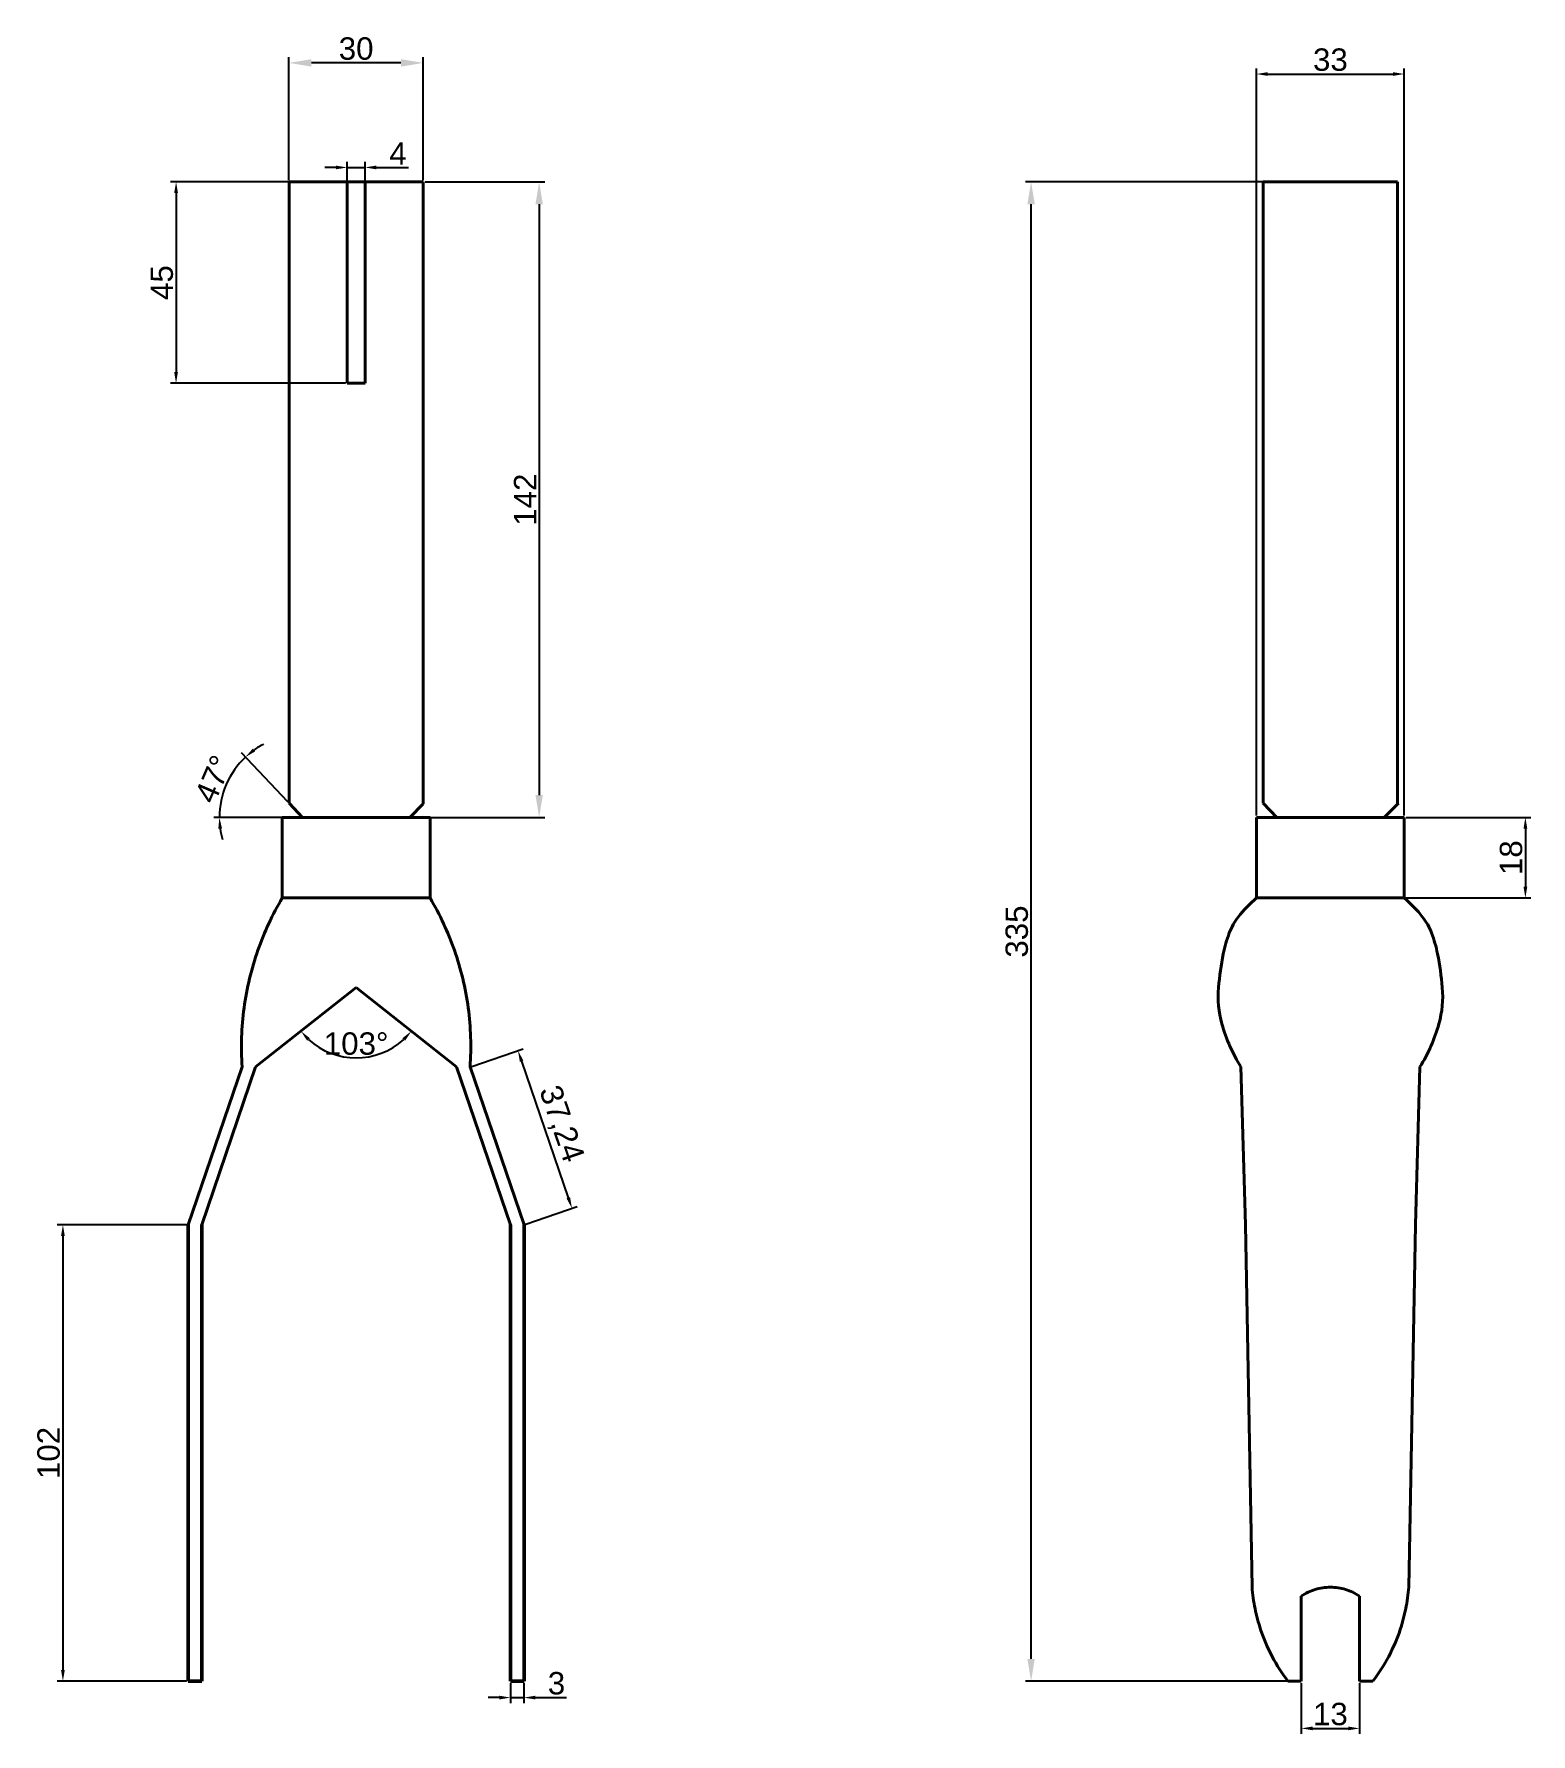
# Model space of a CAD drawing. Header units: millimetres. Extents: x 20 to 3376, y 10 to 3906.
# Drawn here: x 3041.7 to 3376.1, y 3526.3 to 3906.2 of the extents above; entities outside this region: 1.
import ezdxf
from ezdxf.enums import TextEntityAlignment as Align

# ---------------------------------------------------------------- set-up
doc = ezdxf.new("R2010")
doc.units = ezdxf.units.MM
for name, color, linetype in [('Aristas', 3, 'Continuous'), ('Cotas', 3, 'Continuous'), ('Perfil', 4, 'Continuous')]:
    doc.layers.add(name, color=color, linetype=linetype)
doc.styles.get("Standard").update_dxf_attribs({"font": 'arial.ttf', "height": 5})
doc.dimstyles.new('ISO-25', dxfattribs={"dimtxt": 5, "dimasz": 2.5, "dimexe": 1.25, "dimexo": 0.4, "dimtad": 1, "dimtxsty": 'Standard', "dimcen": 2.5, "dimadec": 0, "dimazin": 0, "dimtfac": 1, "dimtmove": 0, "dimatfit": 3, "dimfxl": 1, "dimarcsym": 0})

# ---------------------------------------------------------------- blocks, each defined once
blk = doc.blocks.new('*D0')
at = {"layer": 'Cotas', "color": 0, "lineweight": -2, "transparency": 16777216}
for p, q in [((3129.06, 3873.13), (3155.8, 3873.13)), ((3154.55, 3868.13), (3154.55, 3736.13)), ((3129.06, 3731.13), (3155.8, 3731.13))]:
    blk.add_line(p, q, dxfattribs=at)
at = {"layer": 'Cotas', "color": 0, "transparency": 16777216}
for points in [[(3153.72, 3868.13), (3155.38, 3868.13), (3154.55, 3873.13)], [(3153.72, 3736.13), (3155.38, 3736.13), (3154.55, 3731.13)]]:
    blk.add_solid(points, dxfattribs=at)
at = {"layer": 'Defpoints', "color": 0, "transparency": 16777216}
for p in [(3128.66, 3873.13), (3128.66, 3731.13), (3154.55, 3731.13)]:
    blk.add_point(p, dxfattribs=at)
at = {"layer": 'Cotas', "color": 0, "transparency": 16777216, "insert": (3151.41, 3802.13), "char_height": 5, "attachment_point": 5, "rotation": 90}
blk.add_mtext('142', dxfattribs=at)
blk = doc.blocks.new('*D1')
at = {"layer": 'Cotas', "color": 0, "lineweight": -2, "transparency": 16777216}
for p, q in [((3098.66, 3873.53), (3098.66, 3900.96)), ((3128.66, 3873.53), (3128.66, 3900.96)), ((3123.66, 3899.71), (3103.66, 3899.71))]:
    blk.add_line(p, q, dxfattribs=at)
at = {"layer": 'Cotas', "color": 0, "transparency": 16777216}
for points in [[(3103.66, 3900.54), (3103.66, 3898.88), (3098.66, 3899.71)], [(3123.66, 3900.54), (3123.66, 3898.88), (3128.66, 3899.71)]]:
    blk.add_solid(points, dxfattribs=at)
at = {"layer": 'Defpoints', "color": 0, "transparency": 16777216}
for p in [(3098.66, 3899.71), (3098.66, 3873.13), (3128.66, 3873.13)]:
    blk.add_point(p, dxfattribs=at)
at = {"layer": 'Cotas', "color": 0, "transparency": 16777216, "insert": (3113.66, 3902.89), "char_height": 5, "attachment_point": 5}
blk.add_mtext('30', dxfattribs=at)
blk = doc.blocks.new('*D2')
at = {"layer": 'Cotas', "color": 0, "lineweight": -2, "transparency": 16777216}
for p, q in [((3324.42, 3873.13), (3263.2, 3873.13)), ((3264.45, 3543.13), (3264.45, 3868.13)), ((3324.42, 3538.13), (3263.2, 3538.13))]:
    blk.add_line(p, q, dxfattribs=at)
at = {"layer": 'Cotas', "color": 0, "transparency": 16777216}
for points in [[(3263.62, 3868.13), (3265.28, 3868.13), (3264.45, 3873.13)], [(3263.62, 3543.13), (3265.28, 3543.13), (3264.45, 3538.13)]]:
    blk.add_solid(points, dxfattribs=at)
at = {"layer": 'Defpoints', "color": 0, "transparency": 16777216}
for p in [(3264.45, 3873.13), (3324.82, 3873.13), (3324.82, 3538.13)]:
    blk.add_point(p, dxfattribs=at)
at = {"layer": 'Cotas', "color": 0, "transparency": 16777216, "insert": (3261.27, 3705.63), "char_height": 5, "attachment_point": 5, "rotation": 90}
blk.add_mtext('335', dxfattribs=at)
blk = doc.blocks.new('*D3')
at = {"layer": 'Cotas', "color": 0, "lineweight": -2, "transparency": 16777216}
for p, q in [((3314.82, 3731.53), (3314.82, 3898.48)), ((3317.32, 3897.23), (3345.32, 3897.23)), ((3347.82, 3731.53), (3347.82, 3898.48))]:
    blk.add_line(p, q, dxfattribs=at)
at = {"layer": 'Cotas', "color": 0, "transparency": 16777216}
for points in [[(3317.32, 3897.64), (3317.32, 3896.81), (3314.82, 3897.23)], [(3345.32, 3897.64), (3345.32, 3896.81), (3347.82, 3897.23)]]:
    blk.add_solid(points, dxfattribs=at)
at = {"layer": 'Defpoints', "color": 0, "transparency": 16777216}
for p in [(3347.82, 3897.23), (3314.82, 3731.13), (3347.82, 3731.13)]:
    blk.add_point(p, dxfattribs=at)
at = {"layer": 'Cotas', "color": 0, "transparency": 16777216, "insert": (3331.32, 3900.41), "char_height": 5, "attachment_point": 5}
blk.add_mtext('33', dxfattribs=at)
blk = doc.blocks.new('*D4')
at = {"layer": 'Cotas', "color": 0, "lineweight": -2, "transparency": 16777216}
for p, q in [((3348.22, 3731.13), (3376.13, 3731.13)), ((3374.88, 3728.63), (3374.88, 3715.63)), ((3348.22, 3713.13), (3376.13, 3713.13))]:
    blk.add_line(p, q, dxfattribs=at)
at = {"layer": 'Cotas', "color": 0, "transparency": 16777216}
for points in [[(3374.46, 3728.63), (3375.3, 3728.63), (3374.88, 3731.13)], [(3374.46, 3715.63), (3375.3, 3715.63), (3374.88, 3713.13)]]:
    blk.add_solid(points, dxfattribs=at)
at = {"layer": 'Defpoints', "color": 0, "transparency": 16777216}
for p in [(3347.82, 3731.13), (3347.82, 3713.13), (3374.88, 3713.13)]:
    blk.add_point(p, dxfattribs=at)
at = {"layer": 'Cotas', "color": 0, "transparency": 16777216, "insert": (3371.7, 3722.13), "char_height": 5, "attachment_point": 5, "rotation": 90}
blk.add_mtext('18', dxfattribs=at)
blk = doc.blocks.new('*D5')
at = {"layer": 'Cotas', "color": 0, "lineweight": -2, "transparency": 16777216}
for p, q in [((3148.16, 3537.73), (3148.16, 3533.22)), ((3151.16, 3537.73), (3151.16, 3533.22)), ((3145.66, 3534.47), (3143.16, 3534.47)), ((3148.16, 3534.47), (3151.16, 3534.47)), ((3153.66, 3534.47), (3160.69, 3534.47))]:
    blk.add_line(p, q, dxfattribs=at)
at = {"layer": 'Cotas', "color": 0, "transparency": 16777216}
for points in [[(3145.66, 3534.89), (3145.66, 3534.06), (3148.16, 3534.47)], [(3153.66, 3534.89), (3153.66, 3534.06), (3151.16, 3534.47)]]:
    blk.add_solid(points, dxfattribs=at)
at = {"layer": 'Defpoints', "color": 0, "transparency": 16777216}
for p in [(3148.16, 3538.13), (3151.16, 3538.13), (3151.16, 3534.47)]:
    blk.add_point(p, dxfattribs=at)
at = {"layer": 'Cotas', "color": 0, "transparency": 16777216, "insert": (3158.42, 3537.65), "char_height": 5, "attachment_point": 5}
blk.add_mtext('3', dxfattribs=at)
blk = doc.blocks.new('*D6')
at = {"layer": 'Cotas', "color": 0, "lineweight": -2, "transparency": 16777216}
blk.add_arc((3113.66, 3693.13), 15.74, 227.455, 312.545, dxfattribs=at)
at = {"layer": 'Cotas', "color": 0, "transparency": 16777216}
for points in [[(3102.71, 3681.25), (3103.32, 3681.81), (3101.32, 3683.36)], [(3124, 3681.81), (3124.61, 3681.25), (3126.01, 3683.36)]]:
    blk.add_solid(points, dxfattribs=at)
at = {"layer": 'Defpoints', "color": 0, "transparency": 16777216}
for p in [(3113.66, 3693.13), (3113.66, 3693.13), (3109, 3678.09), (3091.21, 3675.37), (3136.11, 3675.37)]:
    blk.add_point(p, dxfattribs=at)
at = {"layer": 'Cotas', "color": 0, "transparency": 16777216, "insert": (3113.66, 3680.57), "char_height": 5, "attachment_point": 5}
blk.add_mtext('103°', dxfattribs=at)
blk = doc.blocks.new('*D7')
at = {"layer": 'Cotas', "color": 0, "lineweight": -2, "transparency": 16777216}
for p, q in [((3139.49, 3675.5), (3151, 3679.43)), ((3150.63, 3676.66), (3161.06, 3646.16)), ((3151.54, 3640.26), (3163.05, 3644.19))]:
    blk.add_line(p, q, dxfattribs=at)
at = {"layer": 'Cotas', "color": 0, "transparency": 16777216}
for points in [[(3151.02, 3676.8), (3150.23, 3676.53), (3149.82, 3679.03)], [(3161.45, 3646.29), (3160.66, 3646.02), (3161.87, 3643.79)]]:
    blk.add_solid(points, dxfattribs=at)
at = {"layer": 'Defpoints', "color": 0, "transparency": 16777216}
for p in [(3139.11, 3675.37), (3161.87, 3643.79), (3151.16, 3640.13)]:
    blk.add_point(p, dxfattribs=at)
at = {"layer": 'Cotas', "color": 0, "transparency": 16777216, "insert": (3159.28, 3662.58), "char_height": 5, "attachment_point": 5, "rotation": 288.8754}
blk.add_mtext('37,24', dxfattribs=at)
blk = doc.blocks.new('*D8')
at = {"layer": 'Cotas', "color": 0, "lineweight": -2, "transparency": 16777216}
for p, q in [((3075.76, 3640.13), (3046.9, 3640.13)), ((3048.15, 3637.63), (3048.15, 3540.63)), ((3075.76, 3538.13), (3046.9, 3538.13))]:
    blk.add_line(p, q, dxfattribs=at)
at = {"layer": 'Cotas', "color": 0, "transparency": 16777216}
for points in [[(3047.74, 3637.63), (3048.57, 3637.63), (3048.15, 3640.13)], [(3047.74, 3540.63), (3048.57, 3540.63), (3048.15, 3538.13)]]:
    blk.add_solid(points, dxfattribs=at)
at = {"layer": 'Defpoints', "color": 0, "transparency": 16777216}
for p in [(3076.16, 3640.13), (3048.15, 3538.13), (3076.16, 3538.13)]:
    blk.add_point(p, dxfattribs=at)
at = {"layer": 'Cotas', "color": 0, "transparency": 16777216, "insert": (3044.97, 3589.13), "char_height": 5, "attachment_point": 5, "rotation": 90}
blk.add_mtext('102', dxfattribs=at)
blk = doc.blocks.new('*D9')
at = {"layer": 'Cotas', "color": 0, "lineweight": -2, "transparency": 16777216}
for p, q in [((3111.26, 3873.13), (3072.18, 3873.13)), ((3073.43, 3870.63), (3073.43, 3830.63)), ((3111.26, 3828.13), (3072.18, 3828.13))]:
    blk.add_line(p, q, dxfattribs=at)
at = {"layer": 'Cotas', "color": 0, "transparency": 16777216}
for points in [[(3073.01, 3870.63), (3073.85, 3870.63), (3073.43, 3873.13)], [(3073.01, 3830.63), (3073.85, 3830.63), (3073.43, 3828.13)]]:
    blk.add_solid(points, dxfattribs=at)
at = {"layer": 'Defpoints', "color": 0, "transparency": 16777216}
for p in [(3111.66, 3873.13), (3073.43, 3828.13), (3111.66, 3828.13)]:
    blk.add_point(p, dxfattribs=at)
at = {"layer": 'Cotas', "color": 0, "transparency": 16777216, "insert": (3070.26, 3850.63), "char_height": 5, "attachment_point": 5, "rotation": 90}
blk.add_mtext('45', dxfattribs=at)
blk = doc.blocks.new('*D10')
at = {"layer": 'Cotas', "color": 0, "lineweight": -2, "transparency": 16777216}
for p, q in [((3109.16, 3876.35), (3106.66, 3876.35)), ((3111.66, 3873.53), (3111.66, 3877.6)), ((3111.66, 3876.35), (3115.66, 3876.35)), ((3115.66, 3873.53), (3115.66, 3877.6)), ((3118.16, 3876.35), (3125.37, 3876.35))]:
    blk.add_line(p, q, dxfattribs=at)
at = {"layer": 'Cotas', "color": 0, "transparency": 16777216}
for points in [[(3109.16, 3876.77), (3109.16, 3875.94), (3111.66, 3876.35)], [(3118.16, 3876.77), (3118.16, 3875.94), (3115.66, 3876.35)]]:
    blk.add_solid(points, dxfattribs=at)
at = {"layer": 'Defpoints', "color": 0, "transparency": 16777216}
for p in [(3115.66, 3876.35), (3111.66, 3873.13), (3115.66, 3873.13)]:
    blk.add_point(p, dxfattribs=at)
at = {"layer": 'Cotas', "color": 0, "transparency": 16777216, "insert": (3123.02, 3879.48), "char_height": 5, "attachment_point": 5}
blk.add_mtext('4', dxfattribs=at)
blk = doc.blocks.new('*D11')
at = {"layer": 'Cotas', "color": 0, "lineweight": -2, "transparency": 16777216}
for p, q in [((3324.82, 3537.73), (3324.82, 3526.34)), ((3337.82, 3537.73), (3337.82, 3526.34)), ((3327.32, 3527.59), (3335.32, 3527.59))]:
    blk.add_line(p, q, dxfattribs=at)
at = {"layer": 'Cotas', "color": 0, "transparency": 16777216}
for points in [[(3327.32, 3528), (3327.32, 3527.17), (3324.82, 3527.59)], [(3335.32, 3528), (3335.32, 3527.17), (3337.82, 3527.59)]]:
    blk.add_solid(points, dxfattribs=at)
at = {"layer": 'Defpoints', "color": 0, "transparency": 16777216}
for p in [(3324.82, 3538.13), (3337.82, 3538.13), (3337.82, 3527.59)]:
    blk.add_point(p, dxfattribs=at)
at = {"layer": 'Cotas', "color": 0, "transparency": 16777216, "insert": (3331.32, 3530.77), "char_height": 5, "attachment_point": 5}
blk.add_mtext('13', dxfattribs=at)
blk = doc.blocks.new('*D12')
at = {"layer": 'Cotas', "color": 0, "lineweight": -2, "transparency": 16777216}
for p, q in [((3098.39, 3734.6), (3088.07, 3745.53)), ((3098.26, 3731.13), (3081.86, 3731.13))]:
    blk.add_line(p, q, dxfattribs=at)
for start, end in [(117.8837, 125.6116), (133.3395, 180), (187.7279, 195.4558)]:
    blk.add_arc((3101.66, 3731.13), 18.55, start, end, dxfattribs=at)
at = {"layer": 'Cotas', "color": 0, "transparency": 16777216}
for points in [[(3091.13, 3745.89), (3090.6, 3746.53), (3088.93, 3744.62)], [(3082.87, 3728.61), (3083.7, 3728.66), (3083.11, 3731.13)]]:
    blk.add_solid(points, dxfattribs=at)
at = {"layer": 'Defpoints', "color": 0, "transparency": 16777216}
for p in [(3085.78, 3740.71), (3098.66, 3734.31), (3098.66, 3731.13), (3101.66, 3731.13), (3101.66, 3731.13)]:
    blk.add_point(p, dxfattribs=at)
at = {"layer": 'Cotas', "color": 0, "transparency": 16777216, "insert": (3081.76, 3739.71), "char_height": 5, "attachment_point": 5, "rotation": 66.6698}
blk.add_mtext('47°', dxfattribs=at)
blk = doc.blocks.new('Cajetin_Vertical_A4')
for p, q in [((20, 287), (200, 287)), ((20, 10), (20, 287)), ((20, 64), (20, 287)), ((20, 287), (200, 287)), ((200, 287), (200, 10)), ((200, 64), (200, 287)), ((200, 10), (20, 10))]:
    blk.add_line(p, q)
at = {"layer": 'Aristas', "color": 7}
for p, q in [((20, 64), (200.21, 64)), ((38.21, 64), (38.21, 10)), ((54.21, 64), (54.21, 40)), ((78.21, 64), (78.21, 40)), ((111.21, 64), (111.21, 40)), ((20, 58), (111.21, 58)), ((20, 49), (111.21, 49)), ((20, 40), (200.21, 40)), ((128.21, 40), (128.21, 10)), ((168.21, 40), (168.21, 10)), ((168.21, 25), (200.21, 25))]:
    blk.add_line(p, q, dxfattribs=at)
for s, height, p in [('FECHA', 3, (45.88, 59.5)), ('NOMBRE', 3, (66.9, 59.5)), ('Dibujado', 3, (29.21, 51.5)), ('27/04/25', 2.75, (46.21, 51.5)), ('27/04/25', 3, (94.71, 51.5)), ('Comprob', 3, (29.21, 42.5)), ('27/04/25', 3, (94.71, 42.5)), ('27/04/25', 2.75, (46.21, 42.5)), ('Grupo PA 11', 3, (184.57, 16.39))]:
    blk.add_text(s, height=height, dxfattribs=at).set_placement(p, align=Align.CENTER)
for s, height, p in [('IDENTIFICADOR', 3, (78.45, 59.5)), ('DESIGNACIÓN', 5, (39.67, 31.28)), ('PLANO Nº:', 5, (130.21, 28))]:
    blk.add_text(s, height=height, dxfattribs=at).set_placement(p)
at = {"layer": 'Aristas', "color": 7, "attachment_point": 1}
for s, width, heights, insert, char_height in [('carlos', 20.9724, [0], (55.42, 57.3), 2), ('Escuela Politécnica de Ingeniería de Gijón, Universidad de Oviedo', 80.5358, [0], (120.8, 56.83), 3.7802), ('carlos', 20.9724, [0], (55.42, 48.22), 2), ('Escala', 16.2582, [23.4], (21.12, 38.36), 3.78), ('DNI/NIE', 80.5358, [0], (172.88, 38.6), 3.78), ('La mama de berto\\P', 79.5108, [23.4], (48.7, 28.38), 3.7802)]:
    blk.add_mtext_dynamic_manual_height_columns(s, width=width, gutter_width=18.9, heights=heights, dxfattribs=dict(at, insert=insert, char_height=char_height))

msp = doc.modelspace()

# ---------------------------------------------------------------- linework, layer by layer
at = {"layer": 'Perfil', "color": 7, "lineweight": 40}
for p, q in [((3111.662, 3873.13), (3111.662, 3828.13)), ((3115.664, 3828.13), (3115.664, 3873.13)), ((3331.321, 3873.13), (3316.321, 3873.13)), ((3316.321, 3873.13), (3316.321, 3734.309)), ((3346.321, 3873.13), (3331.321, 3873.13)), ((3346.321, 3734.13), (3346.321, 3873.13)), ((3111.662, 3828.13), (3115.664, 3828.13)), ((3319.321, 3731.13), (3316.321, 3734.309)), ((3343.321, 3731.13), (3346.5, 3734.309)), ((3316.321, 3731.13), (3314.821, 3731.13)), ((3314.821, 3731.13), (3314.821, 3713.13)), ((3319.321, 3731.13), (3316.321, 3731.13)), ((3331.321, 3731.13), (3319.321, 3731.13)), ((3331.321, 3731.13), (3343.321, 3731.13)), ((3343.321, 3731.13), (3346.321, 3731.13)), ((3347.821, 3731.13), (3346.321, 3731.13)), ((3347.821, 3713.13), (3347.821, 3731.13)), ((3097.162, 3713.13), (3130.162, 3713.13)), ((3314.821, 3713.13), (3347.821, 3713.13)), ((3113.662, 3693.13), (3091.21, 3675.368)), ((3113.662, 3693.13), (3136.114, 3675.368)), ((3076.162, 3640.13), (3088.21, 3675.368)), ((3076.162, 3640.13), (3088.21, 3675.368)), ((3079.162, 3640.13), (3091.21, 3675.368)), ((3148.162, 3640.13), (3136.114, 3675.368)), ((3151.162, 3640.13), (3139.114, 3675.368)), ((3312.321, 3640.13), (3311.321, 3675.368)), ((3350.321, 3640.13), (3351.321, 3675.368)), ((3313.821, 3559.13), (3312.321, 3640.13)), ((3348.821, 3559.13), (3350.321, 3640.13)), ((3324.821, 3538.13), (3324.821, 3557.13)), ((3337.821, 3538.13), (3337.821, 3557.13)), ((3324.821, 3538.13), (3321.821, 3538.13)), ((3337.821, 3538.13), (3340.821, 3538.13))]:
    msp.add_line(p, q, dxfattribs=at)
at = {"layer": 'Perfil', "color": 7, "lineweight": 50}
for p, q in [((3076.162, 3640.13), (3076.162, 3538.13)), ((3079.162, 3538.13), (3079.162, 3640.13)), ((3148.162, 3538.13), (3148.162, 3640.13)), ((3151.162, 3640.13), (3151.162, 3538.13)), ((3076.162, 3538.13), (3079.162, 3538.13)), ((3151.162, 3538.13), (3148.162, 3538.13))]:
    msp.add_line(p, q, dxfattribs=at)
at = {"layer": 'Perfil', "color": 7, "lineweight": 40}
for points in [[(3098.662, 3873.13), (3098.662, 3734.309)], [(3113.662, 3873.13), (3098.662, 3873.13)], [(3113.662, 3873.13), (3098.662, 3873.13)], [(3128.662, 3873.13), (3113.662, 3873.13)], [(3128.662, 3734.13), (3128.662, 3873.13)], [(3101.662, 3731.13), (3098.662, 3734.309)], [(3125.662, 3731.13), (3128.662, 3734.13)], [(3097.162, 3731.13), (3097.162, 3713.13)], [(3098.662, 3731.13), (3097.162, 3731.13)], [(3101.662, 3731.13), (3098.662, 3731.13)], [(3113.662, 3731.13), (3101.662, 3731.13)], [(3113.662, 3731.13), (3125.662, 3731.13)], [(3125.662, 3731.13), (3128.662, 3731.13)], [(3130.162, 3731.13), (3128.662, 3731.13)], [(3130.162, 3713.13), (3130.162, 3731.13)]]:
    msp.add_lwpolyline(points, dxfattribs=at)
for points in [[(3097.162, 3713.13, 0.0247766), (3094.154, 3707.441, 0.0247766), (3091.722, 3701.483, 0.0510926), (3088.629, 3688.606, 0.0510926), (3088.21, 3675.368)], [(3130.162, 3713.13, -0.0247766), (3133.171, 3707.441, -0.0247766), (3135.602, 3701.483, -0.0510926), (3138.696, 3688.606, -0.0510926), (3139.114, 3675.368)], [(3314.821, 3713.13, 0.0517985), (3310.73, 3708.876, 0.0750144), (3308.725, 3705.314, 0.0420141), (3307.388, 3700.641, 0.0268906), (3306.321, 3693.13, 0.0906805), (3307.085, 3684.98, 0.0704453), (3311.321, 3675.368)], [(3347.821, 3713.13, -0.0517985), (3351.912, 3708.876, -0.0750144), (3353.916, 3705.314, -0.0420141), (3355.254, 3700.641, -0.0268906), (3356.321, 3693.13, -0.0906805), (3355.556, 3684.98, -0.0704453), (3351.321, 3675.368)], [(3313.821, 3559.13, 0.0304203), (3314.488, 3554.341, 0.0304203), (3315.731, 3549.669, 0.0412147), (3318.3, 3543.648, 0.0412147), (3321.821, 3538.13)], [(3324.821, 3557.13, -0.0747636), (3327.92, 3558.619, -0.0747636), (3331.321, 3559.13, -0.0747636), (3334.721, 3558.619, -0.0747636), (3337.821, 3557.13)], [(3348.821, 3559.13, -0.0304203), (3348.154, 3554.341, -0.0304203), (3346.911, 3549.669, -0.0412147), (3344.342, 3543.648, -0.0412147), (3340.821, 3538.13)]]:
    msp.add_lwpolyline(points, format="xyb", dxfattribs=at)

# ---------------------------------------------------------------- block references
msp.add_blockref('Cajetin_Vertical_A4', (0, 0))

# ---------------------------------------------------------------- dimensions: what is measured, and where the dimension line sits
at = {"layer": 'Cotas', "color": 7}
for base, p1, p2, override, picture, middle in [((3098.662, 3899.709), (3128.662, 3873.13), (3098.662, 3873.13), {"dimtxt": 100000, "dimasz": 5}, '*D1', (3113.662, 3902.888)), ((3347.821, 3897.227), (3314.821, 3731.13), (3347.821, 3731.13), {"dimtxt": 100000}, '*D3', (3331.321, 3900.406)), ((3115.664, 3876.355), (3111.662, 3873.13), (3115.664, 3873.13), {"dimtxt": 100000}, '*D10', (3123.018, 3879.48)), ((3151.162, 3534.474), (3148.162, 3538.13), (3151.162, 3538.13), {"dimtxt": 20}, '*D5', (3158.424, 3537.653)), ((3337.821, 3527.587), (3324.821, 3538.13), (3337.821, 3538.13), {"dimtxt": 100000}, '*D11', (3331.321, 3530.767))]:
    dim = msp.add_linear_dim(base=base, p1=p1, p2=p2, dimstyle='ISO-25', override=override, dxfattribs=at)
    dim.commit()
    dim.dimension.update_dxf_attribs({"geometry": picture, "text_midpoint": middle})
for base, p1, p2, override, picture, middle in [((3073.429, 3828.13), (3111.662, 3873.13), (3111.662, 3828.13), {"dimtxt": 100000}, '*D9', (3070.262, 3850.63)), ((3154.55, 3731.13), (3128.662, 3873.13), (3128.662, 3731.13), {"dimtxt": 100000, "dimasz": 5}, '*D0', (3151.414, 3802.13)), ((3264.448, 3873.13), (3324.821, 3538.13), (3324.821, 3873.13), {"dimtxt": 100000, "dimasz": 5}, '*D2', (3261.269, 3705.63)), ((3374.882, 3713.13), (3347.821, 3731.13), (3347.821, 3713.13), {"dimtxt": 100000}, '*D4', (3371.704, 3722.13)), ((3048.152, 3538.13), (3076.162, 3640.13), (3076.162, 3538.13), {"dimtxt": 100000}, '*D8', (3044.974, 3589.13))]:
    dim = msp.add_linear_dim(base=base, p1=p1, p2=p2, angle=90, dimstyle='ISO-25', override=override, dxfattribs=at)
    dim.commit()
    dim.dimension.update_dxf_attribs({"geometry": picture, "text_midpoint": middle})
for base, line1, line2, picture, middle in [((3085.78, 3740.713), ((3101.662, 3731.13), (3098.662, 3731.13)), ((3101.662, 3731.13), (3098.662, 3734.309)), '*D12', (3081.76, 3739.714)), ((3109.002, 3678.092), ((3113.662, 3693.13), (3136.114, 3675.368)), ((3113.662, 3693.13), (3091.21, 3675.368)), '*D6', (3113.662, 3680.566))]:
    dim = msp.add_angular_dim_2l(base=base, line1=line1, line2=line2, dimstyle='ISO-25', dxfattribs=at)
    dim.commit()
    dim.dimension.update_dxf_attribs({"geometry": picture, "text_midpoint": middle})
dim = msp.add_aligned_dim(p1=(3139.114, 3675.368), p2=(3151.162, 3640.13), distance=11.312, dimstyle='ISO-25', override={"dimtxt": 100000}, dxfattribs=at)
dim.commit()
dim.dimension.update_dxf_attribs({"geometry": '*D7', "text_midpoint": (3159.277, 3662.583)})

doc.saveas('drawing.dxf')
